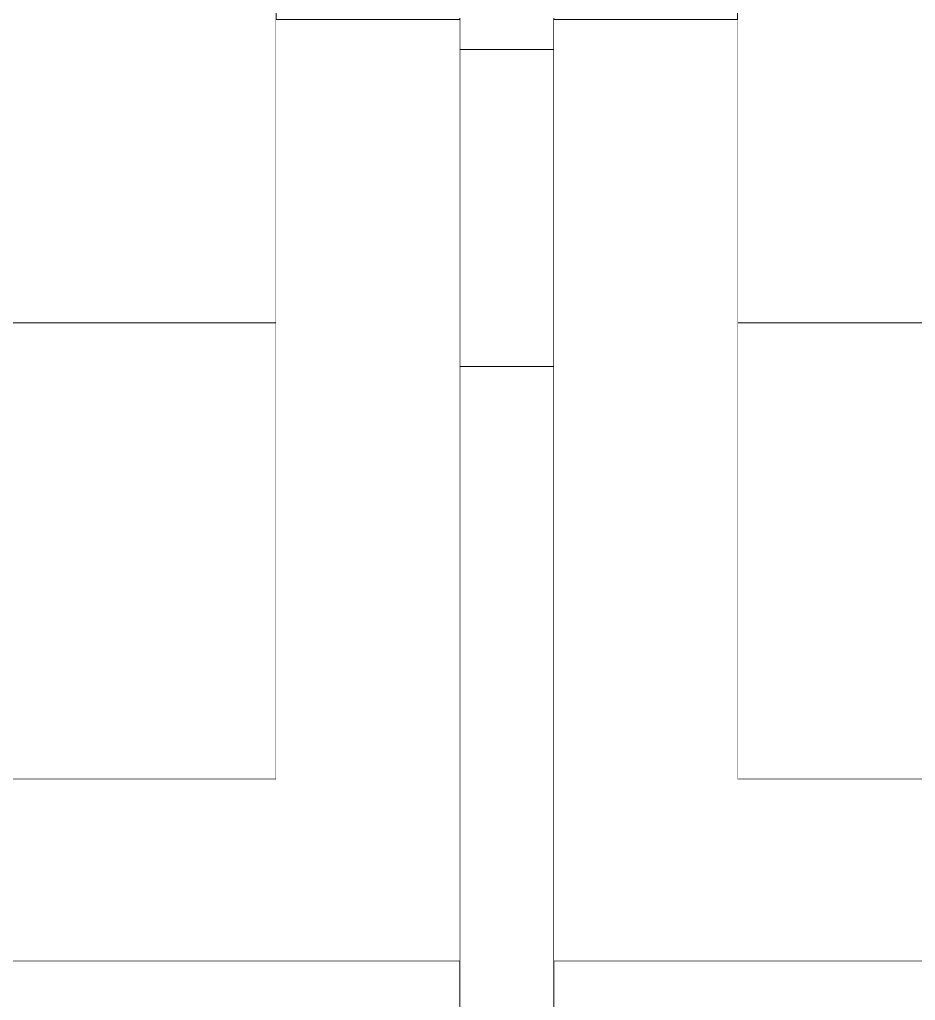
# Model space of a CAD drawing. Header units: millimetres. Extents: x -46169 to 237885, y -84465 to 18123.
# Drawn here: x 114938 to 115033.1, y -80719.3 to -80615.1 of the extents above; entities that cross this region are included whole.
import ezdxf

# ---------------------------------------------------------------- set-up
doc = ezdxf.new("R2010")
doc.units = ezdxf.units.MM
doc.header["$MEASUREMENT"] = 0
doc.linetypes.add('Wipeout_Contour', pattern=[1000, 0, -1000])
doc.layers.add('New_A-20-M_Floor_Slab', color=7, linetype='Continuous')
doc.layers.add('New_A-35-M_FFE_Fixed', color=7, linetype='Continuous')
for name, color, linetype, lineweight in [('New_A-20-M_Floor_Slab_Pen_No__87', 8, 'Continuous', 20), ('New_A-20-M_Floor_Slab_Pen_No__89', 8, 'Continuous', 20), ('New_A-35-M_FFE_Fixed_Pen_No__1', 7, 'Continuous', 13)]:
    doc.layers.add(name, color=color, linetype=linetype, lineweight=lineweight)

# ---------------------------------------------------------------- blocks, each defined once
blk = doc.blocks.new('Section Elem_4_2', base_point=(64459.15, -84332.61))
at = {"color": 254, "linetype": 'Wipeout_Contour', "lineweight": 0, "ltscale": 25429937.22512363}
blk.add_wipeout([(110238.31, -80783.86), (110303.02, -80783.86), (110303.02, -80952.86), (110238.31, -80952.86), (110238.31, -80953.11), (121390.86, -80953.11), (121390.86, -80952.86), (121326.16, -80952.86), (121326.16, -80783.86), (121390.86, -80783.86), (121390.86, -80715.11), (121319.73, -80715.11), (121319.73, -80952.36), (121284.73, -80952.36), (121284.73, -80942.36), (121309.73, -80942.36), (121309.73, -80715.11), (121044.73, -80715.11), (121044.73, -80952.36), (121009.73, -80952.36), (121009.73, -80942.36), (121034.73, -80942.36), (121034.73, -80715.11), (120494.73, -80715.11), (120494.73, -80942.36), (120520.23, -80942.36), (120520.23, -80952.36), (120459.23, -80952.36), (120459.23, -80942.36), (120484.73, -80942.36), (120484.73, -80715.11), (119944.73, -80715.11), (119944.73, -80942.36), (119969.73, -80942.36), (119969.73, -80952.36), (119909.73, -80952.36), (119909.73, -80942.36), (119934.73, -80942.36), (119934.73, -80715.11), (119394.73, -80715.11), (119394.73, -80942.36), (119420.23, -80942.36), (119420.23, -80952.36), (119359.23, -80952.36), (119359.23, -80942.36), (119384.73, -80942.36), (119384.73, -80715.11), (118844.73, -80715.11), (118844.73, -80942.36), (118869.73, -80942.36), (118869.73, -80952.36), (118809.73, -80952.36), (118809.73, -80942.36), (118834.73, -80942.36), (118834.73, -80715.11), (118294.73, -80715.11), (118294.73, -80942.36), (118320.23, -80942.36), (118320.23, -80952.36), (118259.23, -80952.36), (118259.23, -80942.36), (118284.73, -80942.36), (118284.73, -80715.11), (117744.73, -80715.11), (117744.73, -80942.36), (117769.73, -80942.36), (117769.73, -80952.36), (117709.73, -80952.36), (117709.73, -80942.36), (117734.73, -80942.36), (117734.73, -80715.11), (117194.73, -80715.11), (117194.73, -80942.36), (117220.23, -80942.36), (117220.23, -80952.36), (117159.73, -80952.36), (117159.73, -80942.36), (117184.73, -80942.36), (117184.73, -80715.11), (116644.73, -80715.11), (116644.73, -80942.36), (116670.23, -80942.36), (116670.23, -80952.36), (116609.23, -80952.36), (116609.23, -80942.36), (116634.73, -80942.36), (116634.73, -80715.11), (116094.73, -80715.11), (116094.73, -80942.36), (116119.73, -80942.36), (116119.73, -80952.36), (116059.73, -80952.36), (116059.73, -80942.36), (116084.73, -80942.36), (116084.73, -80715.11), (115544.73, -80715.11), (115544.73, -80942.36), (115570.23, -80942.36), (115570.23, -80952.36), (115509.23, -80952.36), (115509.23, -80942.36), (115534.73, -80942.36), (115534.73, -80715.11), (114994.73, -80715.11), (114994.73, -80942.36), (115019.73, -80942.36), (115019.73, -80952.36), (114959.73, -80952.36), (114959.73, -80942.36), (114984.73, -80942.36), (114984.73, -80715.11), (114444.73, -80715.11), (114444.73, -80942.36), (114470.23, -80942.36), (114470.23, -80952.36), (114409.23, -80952.36), (114409.23, -80942.36), (114434.73, -80942.36), (114434.73, -80715.11), (113894.73, -80715.11), (113894.73, -80942.36), (113919.73, -80942.36), (113919.73, -80952.36), (113859.73, -80952.36), (113859.73, -80942.36), (113884.73, -80942.36), (113884.73, -80715.11), (113344.73, -80715.11), (113344.73, -80942.36), (113370.23, -80942.36), (113370.23, -80952.36), (113309.73, -80952.36), (113309.73, -80942.36), (113334.73, -80942.36), (113334.73, -80715.11), (112794.73, -80715.11), (112794.73, -80942.36), (112820.23, -80942.36), (112820.23, -80952.36), (112759.73, -80952.36), (112759.73, -80942.36), (112784.73, -80942.36), (112784.73, -80715.11), (112244.73, -80715.11), (112244.73, -80942.36), (112270.23, -80942.36), (112270.23, -80952.36), (112209.73, -80952.36), (112209.73, -80942.36), (112234.73, -80942.36), (112234.73, -80715.11), (111694.73, -80715.11), (111694.73, -80942.36), (111720.23, -80942.36), (111720.23, -80952.36), (111659.73, -80952.36), (111659.73, -80942.36), (111684.73, -80942.36), (111684.73, -80715.11), (111144.73, -80715.11), (111144.73, -80942.36), (111170.23, -80942.36), (111170.23, -80952.36), (111109.23, -80952.36), (111109.23, -80942.36), (111134.73, -80942.36), (111134.73, -80715.11), (110594.73, -80715.11), (110594.73, -80942.36), (110619.73, -80942.36), (110619.73, -80952.36), (110584.73, -80952.36), (110584.73, -80715.11), (110319.73, -80715.11), (110319.73, -80942.36), (110344.73, -80942.36), (110344.73, -80952.36), (110309.73, -80952.36), (110309.73, -80715.11), (110238.31, -80715.11)], dxfattribs=at).dxf.layer = 'New_A-20-M_Floor_Slab'
at = {"layer": 'New_A-20-M_Floor_Slab_Pen_No__87', "linetype": 'Continuous'}
for p, q in [((114444.73, -80715.11), (114984.73, -80715.11)), ((114994.73, -80715.11), (115534.73, -80715.11))]:
    blk.add_line(p, q, dxfattribs=at)
blk = doc.blocks.new('Section Elem_15_2', base_point=(64459.15, -84332.61))
at = {"color": 254, "linetype": 'Wipeout_Contour', "lineweight": 0, "ltscale": 561733.691303}
blk.add_wipeout([(114994.73, -80616.64), (114994.73, -80614.96), (114984.73, -80614.96), (114984.73, -80616.64)], dxfattribs=at).dxf.layer = 'New_A-35-M_FFE_Fixed'
at = {"color": 254, "linetype": 'Wipeout_Contour', "lineweight": 0, "ltscale": 561738.231784}
blk.add_wipeout([(114994.73, -80618.27), (114994.73, -80617.28), (114984.73, -80617.28), (114984.73, -80618.27)], dxfattribs=at).dxf.layer = 'New_A-35-M_FFE_Fixed'
at = {"color": 254, "linetype": 'Wipeout_Contour', "lineweight": 0, "ltscale": 561745.829596}
blk.add_wipeout([(114984.73, -80622.37), (114994.73, -80622.37), (114994.73, -80619.81), (114984.73, -80619.81)], dxfattribs=at).dxf.layer = 'New_A-35-M_FFE_Fixed'
at = {"color": 254, "linetype": 'Wipeout_Contour', "lineweight": 0, "ltscale": 561797.031788}
blk.add_wipeout([(114994.73, -80646.23), (114994.73, -80640.54), (114984.73, -80640.54), (114984.73, -80646.23)], dxfattribs=at).dxf.layer = 'New_A-35-M_FFE_Fixed'
at = {"color": 254, "linetype": 'Wipeout_Contour', "lineweight": 0, "ltscale": 562762.957375}
blk.add_wipeout([(115014.23, -80695.83), (115515.23, -80695.83), (115515.23, -80647.33), (115014.23, -80647.33)], dxfattribs=at).dxf.layer = 'New_A-35-M_FFE_Fixed'
at = {"color": 254, "linetype": 'Wipeout_Contour', "lineweight": 0, "ltscale": 562068.808321}
blk.add_wipeout([(114994.73, -80871.24), (114994.73, -80651.97), (114984.73, -80651.97), (114984.73, -80871.24)], dxfattribs=at).dxf.layer = 'New_A-35-M_FFE_Fixed'
at = {"layer": 'New_A-35-M_FFE_Fixed_Pen_No__1', "linetype": 'Continuous'}
blk.add_line((115515.23, -80695.83), (115014.23, -80695.83), dxfattribs=at)
at = {"color": 254, "linetype": 'Wipeout_Contour', "lineweight": 0, "ltscale": 561770.235306}
blk.add_wipeout([(115014.23, -80503.33), (115014.23, -80647.33), (115044.23, -80647.33), (115044.23, -80503.33)], dxfattribs=at).dxf.layer = 'New_A-35-M_FFE_Fixed'
at = {"color": 254, "linetype": 'Wipeout_Contour', "lineweight": 0, "ltscale": 561741.130409}
blk.add_wipeout([(114984.73, -80619.81), (114994.73, -80619.81), (114994.73, -80618.27), (114984.73, -80618.27)], dxfattribs=at).dxf.layer = 'New_A-35-M_FFE_Fixed'
at = {"color": 254, "linetype": 'Wipeout_Contour', "lineweight": 0, "ltscale": 561784.278417}
blk.add_wipeout([(114994.73, -80640.54), (114994.73, -80635.12), (114984.73, -80635.12), (114984.73, -80640.54)], dxfattribs=at).dxf.layer = 'New_A-35-M_FFE_Fixed'
at = {"color": 254, "linetype": 'Wipeout_Contour', "lineweight": 0, "ltscale": 561810.160579}
blk.add_wipeout([(114994.73, -80651.97), (114994.73, -80646.23), (114984.73, -80646.23), (114984.73, -80651.97)], dxfattribs=at).dxf.layer = 'New_A-35-M_FFE_Fixed'
at = {"layer": 'New_A-35-M_FFE_Fixed_Pen_No__1', "linetype": 'Continuous'}
for p, q in [((115014.23, -80647.33), (115014.23, -80503.33)), ((115044.23, -80647.33), (115014.23, -80647.33)), ((115014.23, -80695.83), (115014.23, -80647.33))]:
    blk.add_line(p, q, dxfattribs=at)
at = {"color": 254, "linetype": 'Wipeout_Contour', "lineweight": 0, "ltscale": 561772.369017}
blk.add_wipeout([(114984.73, -80635.12), (114994.73, -80635.12), (114994.73, -80630.17), (114984.73, -80630.17)], dxfattribs=at).dxf.layer = 'New_A-35-M_FFE_Fixed'
at = {"color": 254, "linetype": 'Wipeout_Contour', "lineweight": 0, "ltscale": 561761.741075}
blk.add_wipeout([(114994.73, -80630.17), (114994.73, -80625.86), (114984.73, -80625.86), (114984.73, -80630.17)], dxfattribs=at).dxf.layer = 'New_A-35-M_FFE_Fixed'
at = {"color": 254, "linetype": 'Wipeout_Contour', "lineweight": 0, "ltscale": 561752.78496}
blk.add_wipeout([(114984.73, -80625.86), (114994.73, -80625.86), (114994.73, -80622.37), (114984.73, -80622.37)], dxfattribs=at).dxf.layer = 'New_A-35-M_FFE_Fixed'
blk = doc.blocks.new('Section Elem_16_2', base_point=(64459.15, -84332.61))
at = {"layer": 'New_A-35-M_FFE_Fixed_Pen_No__1', "linetype": 'Continuous'}
for p, q in [((114984.73, -80618.27), (114994.73, -80618.27)), ((114984.73, -80619.81), (114984.73, -80618.27)), ((114994.73, -80619.81), (114994.73, -80618.27)), ((114984.73, -80622.37), (114984.73, -80619.81)), ((114994.73, -80622.37), (114994.73, -80619.81)), ((114984.73, -80625.86), (114984.73, -80622.37)), ((114994.73, -80625.86), (114994.73, -80622.37)), ((114984.73, -80630.17), (114984.73, -80625.86)), ((114994.73, -80630.17), (114994.73, -80625.86)), ((114984.73, -80635.12), (114984.73, -80630.17)), ((114994.73, -80635.12), (114994.73, -80630.17)), ((114984.73, -80640.54), (114984.73, -80635.12)), ((114994.73, -80640.54), (114994.73, -80635.12)), ((114984.73, -80646.23), (114984.73, -80640.54)), ((114994.73, -80646.23), (114994.73, -80640.54)), ((114984.73, -80651.97), (114984.73, -80646.23)), ((114994.73, -80651.97), (114994.73, -80646.23)), ((114984.73, -80884.65), (114984.73, -80651.97)), ((114984.73, -80651.97), (114994.73, -80651.97)), ((114994.73, -80884.65), (114994.73, -80651.97))]:
    blk.add_line(p, q, dxfattribs=at)
at = {"color": 254, "linetype": 'Wipeout_Contour', "lineweight": 0, "ltscale": 561736.35087}
blk.add_wipeout([(114994.73, -80617.28), (114994.73, -80616.64), (114984.73, -80616.64), (114984.73, -80617.28)], dxfattribs=at).dxf.layer = 'New_A-35-M_FFE_Fixed'
at = {"color": 254, "linetype": 'Wipeout_Contour', "lineweight": 0, "ltscale": 841414.441896}
blk.add_wipeout([(114965.23, -80647.33), (114935.23, -80647.33), (114494.23, -80647.33), (114464.23, -80647.33), (114464.23, -80695.83), (114965.23, -80695.83)], dxfattribs=at).dxf.layer = 'New_A-35-M_FFE_Fixed'
at = {"layer": 'New_A-35-M_FFE_Fixed_Pen_No__1', "linetype": 'Continuous'}
for p, q in [((114984.73, -80616.64), (114984.73, -80614.96)), ((114994.73, -80616.64), (114994.73, -80614.96)), ((114984.73, -80618.27), (114984.73, -80616.64)), ((114994.73, -80618.27), (114994.73, -80616.64)), ((114464.23, -80695.83), (114965.23, -80695.83))]:
    blk.add_line(p, q, dxfattribs=at)
at = {"color": 254, "linetype": 'Wipeout_Contour', "lineweight": 0, "ltscale": 561511.44509}
blk.add_wipeout([(114965.23, -80503.33), (114935.23, -80503.33), (114935.23, -80647.33), (114965.23, -80647.33)], dxfattribs=at).dxf.layer = 'New_A-35-M_FFE_Fixed'
at = {"layer": 'New_A-35-M_FFE_Fixed_Pen_No__1', "linetype": 'Continuous'}
for p, q in [((114965.23, -80647.33), (114965.23, -80503.33)), ((114935.23, -80647.33), (114965.23, -80647.33)), ((114965.23, -80695.83), (114965.23, -80647.33))]:
    blk.add_line(p, q, dxfattribs=at)
blk = doc.blocks.new('Section Elem_59_2', base_point=(64459.15, -84332.61))
at = {"color": 254, "linetype": 'Wipeout_Contour', "lineweight": 0, "ltscale": 1121871.813066129}
blk.add_wipeout([(114444.73, -80715.11), (114984.73, -80715.11), (114984.73, -80615.11), (114965.23, -80615.11), (114965.23, -80695.83), (114464.23, -80695.83), (114464.23, -80615.11), (114444.73, -80615.11)], dxfattribs=at).dxf.layer = 'New_A-20-M_Floor_Slab'
at = {"color": 254, "linetype": 'Wipeout_Contour', "lineweight": 0, "ltscale": 1125473.959433879}
blk.add_wipeout([(114994.73, -80615.11), (114994.73, -80715.11), (115534.73, -80715.11), (115534.73, -80615.11), (115515.23, -80615.11), (115515.23, -80695.83), (115014.23, -80695.83), (115014.23, -80615.11)], dxfattribs=at).dxf.layer = 'New_A-20-M_Floor_Slab'
at = {"layer": 'New_A-20-M_Floor_Slab_Pen_No__89', "linetype": 'Continuous'}
for p, q in [((114984.73, -80615.11), (114965.23, -80615.11)), ((115014.23, -80615.11), (114994.73, -80615.11))]:
    blk.add_line(p, q, dxfattribs=at)

msp = doc.modelspace()

# ---------------------------------------------------------------- block references
at = {"layer": 'New_A-20-M_Floor_Slab'}
msp.add_blockref('Section Elem_4_2', (64459.15, -84332.61), dxfattribs=at)

# ---------------------------------------------------------------- next in the draw order: block references
at = {"layer": 'New_A-35-M_FFE_Fixed'}
msp.add_blockref('Section Elem_15_2', (64459.15, -84332.61), dxfattribs=at)

# ---------------------------------------------------------------- next in the draw order: block references
msp.add_blockref('Section Elem_16_2', (64459.15, -84332.61), dxfattribs=at)

# ---------------------------------------------------------------- next in the draw order: block references
at = {"layer": 'New_A-20-M_Floor_Slab'}
msp.add_blockref('Section Elem_59_2', (64459.15, -84332.61), dxfattribs=at)

doc.saveas('drawing.dxf')
